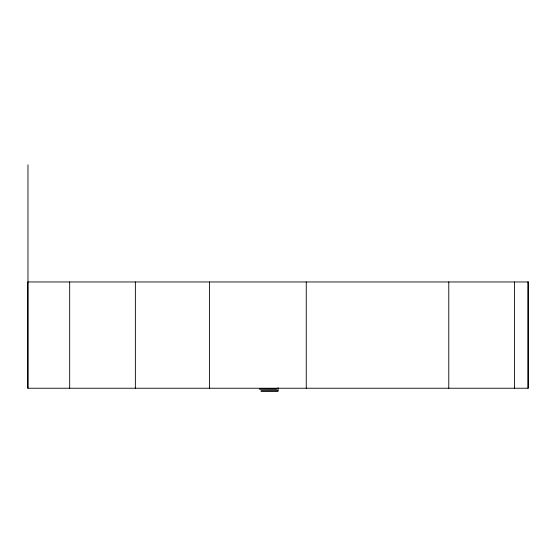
<?xml version="1.0" encoding="UTF-8"?>
<svg xmlns="http://www.w3.org/2000/svg" width="556" height="556" viewBox="0 0 556 556"><rect width="100%" height="100%" fill="white"/><g stroke="black" fill="none" stroke-linecap="round" stroke-linejoin="round"><path stroke-width="0.83" d="M278.104 391.014L261.014 391.014L278.104 391.014L278.104 387.636M528.033 281.955L528.033 388.234M514.453 281.955L514.453 388.234M448.775 281.955L448.775 388.234M306.252 281.955L306.252 388.234M209.48 281.955L209.48 388.234M135.365 281.955L135.365 388.234M69.681 281.955L69.681 388.234M27.967 164.819L27.967 388.234M259.402 388.936L276.763 388.985L259.402 388.936M528.2 281.955L27.8 281.955L27.8 388.234L528.2 388.234L528.2 281.955"/></g></svg>
